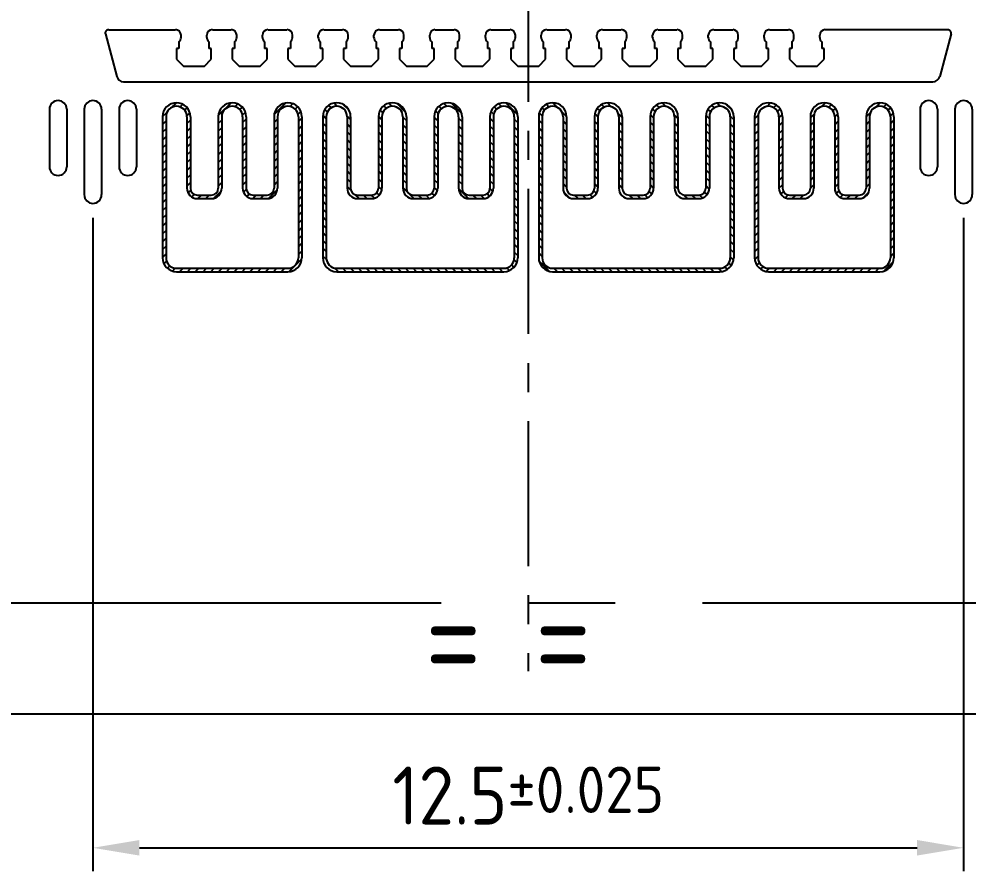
# Model space of a CAD drawing. Extents: x 398 to 764, y 536 to 780.
# Drawn here: x 620.15 to 661.03, y 539.19 to 575.88 of the extents above; entities that cross this region are included whole.
import ezdxf

# ---------------------------------------------------------------- set-up
doc = ezdxf.new("R2010")
doc.units = 0
doc.linetypes.add('AXES', pattern=[2, 1.25, -0.25, 0.25, -0.25])
doc.layers.add('AXIS', color=4, linetype='AXES', lineweight=25)
doc.layers.add('DIMENSIONS', color=3, linetype='Continuous', lineweight=25)
for name, color, linetype in [('bottom etching', 64, 'Continuous'), ('bottom leadframe', 7, 'Continuous'), ('leadframe', 7, 'Continuous'), ('top leadframe', 5, 'Continuous')]:
    doc.layers.add(name, color=color, linetype=linetype)
doc.styles.get("Standard").update_dxf_attribs({"font": 'ISOCP.SHX', "bigfont": 'bigfont.shx'})
doc.dimstyles.new('ST standard$0', dxfattribs={"dimtxt": 2.5, "dimasz": 2, "dimexe": 1, "dimexo": 1, "dimgap": 1, "dimtad": 1, "dimdec": 3, "dimdsep": 46, "dimtxsty": 'STANDARD', "dimcen": 0, "dimclrd": 3, "dimclre": 3, "dimclrt": 1, "dimadec": 0, "dimazin": 2, "dimtol": 1, "dimtp": 0.1, "dimtm": 0.1, "dimtfac": 0.8, "dimtdec": 3, "dimtmove": 0, "dimatfit": 3, "dimfxl": 1, "dimtolj": 2, "dimlwd": -1, "dimlwe": -1, "dimarcsym": 1})

# ---------------------------------------------------------------- blocks, each defined once
blk = doc.blocks.new('*D73')
at = {"layer": 'bottom etching', "color": 3, "linetype": 'ByBlock', "ltscale": 50, "transparency": 16777216}
for p, q in [((623.337, 567.317), (623.337, 539.194)), ((660.837, 567.317), (660.837, 539.194)), ((625.337, 540.194), (658.837, 540.194))]:
    blk.add_line(p, q, dxfattribs=at)
at = {"layer": 'bottom etching', "color": 3, "ltscale": 50, "transparency": 16777216}
for points in [[(625.337, 540.528), (625.337, 539.861), (623.337, 540.194)], [(658.837, 540.528), (658.837, 539.861), (660.837, 540.194)]]:
    blk.add_solid(points, dxfattribs=at)
at = {"layer": 'Defpoints', "color": 0, "ltscale": 50, "transparency": 16777216}
for p in [(623.337, 568.317), (660.837, 568.317), (660.837, 540.194)]:
    blk.add_point(p, dxfattribs=at)
at = {"layer": 'bottom etching', "color": 1, "ltscale": 50, "transparency": 16777216, "insert": (642.087, 542.445), "char_height": 2.5, "attachment_point": 5}
blk.add_mtext('\\A2;12.5{\\H2;±0.025}', dxfattribs=at)
blk = doc.blocks.new('bottom fiducial')
at = {"layer": 'leadframe', "ltscale": 50}
for p, q in [((1.32, 0.625), (0.495, 0.625)), ((1.32, 0.375), (0.495, 0.375)), ((1.32, 0.125), (0.095, 0.125)), ((1.32, -0.125), (0.095, -0.125)), ((1.32, -0.375), (0.495, -0.375)), ((1.32, -0.625), (0.495, -0.625))]:
    blk.add_line(p, q, dxfattribs=at)
for centre, start, end in [((0.495, 0.5), 90, 270), ((1.32, 0.5), 270, 90), ((0.095, 0), 90, 270), ((1.32, 0), 270, 90), ((0.495, -0.5), 90, 270), ((1.32, -0.5), 270, 90)]:
    blk.add_arc(centre, 0.125, start, end, dxfattribs=at)
blk = doc.blocks.new('bottom vertical fiducial new')
at = {"layer": 'leadframe', "ltscale": 50}
blk.add_blockref('bottom fiducial', (-1160.573, -6.701), dxfattribs=at)
blk = doc.blocks.new('lead bottom vertical new A')
at = {"layer": 'bottom etching', "ltscale": 50}
h = blk.add_hatch(dxfattribs=at)
h.set_pattern_fill('ANSI31', color=256, scale=0.025)
h.set_pattern_definition([(45, (1193.233325, 13.21076), (-0.056126601, 0.056126601), [])])
h.paths.add_polyline_path([(0, -1.2, 0.414214), (0.2, -1.4), (2.225, -1.4, 1), (2.225, -1), (1.2, -1, -0.414214), (1.1, -0.9), (1.1, -0.7, -0.414214), (1.2, -0.6), (2.225, -0.6, 1), (2.225, -0.2), (1.2, -0.2, -0.414214), (1.1, -0.1), (1.1, 0.1, -0.414214), (1.2, 0.2), (2.225, 0.2, 1), (2.225, 0.6), (1.2, 0.6, -0.414214), (1.1, 0.7), (1.1, 0.9, -0.414214), (1.2, 1), (2.225, 1, 1), (2.225, 1.4), (0.2, 1.4, 0.414214), (0, 1.2)])
h.paths.add_polyline_path([(0.05, 1.2, -0.414214), (0.2, 1.35), (2.225, 1.35, -1), (2.225, 1.05), (1.2, 1.05, 0.414214), (1.05, 0.9), (1.05, 0.7, 0.414214), (1.2, 0.55), (2.225, 0.55, -1), (2.225, 0.25), (1.2, 0.25, 0.414214), (1.05, 0.1), (1.05, -0.1, 0.414214), (1.2, -0.25), (2.225, -0.25, -1), (2.225, -0.55), (1.2, -0.55, 0.414214), (1.05, -0.7), (1.05, -0.9, 0.414214), (1.2, -1.05), (2.225, -1.05, -1), (2.225, -1.35), (0.2, -1.35, -0.414214), (0.05, -1.2)], flags=16)
at = {"layer": 'bottom leadframe'}
for p, q in [((2.225, 1.4), (0.2, 1.4)), ((0, 1.2), (0, -1.2)), ((2.225, 1), (1.2, 1)), ((1.1, 0.9), (1.1, 0.7)), ((2.225, 0.6), (1.2, 0.6)), ((2.225, 0.2), (1.2, 0.2)), ((1.1, 0.1), (1.1, -0.1)), ((2.225, -0.2), (1.2, -0.2)), ((2.225, -0.6), (1.2, -0.6)), ((1.1, -0.7), (1.1, -0.9)), ((2.225, -1), (1.2, -1)), ((2.225, -1.4), (0.2, -1.4))]:
    blk.add_line(p, q, dxfattribs=at)
for centre, radius, start, end in [((0.2, 1.2), 0.2, 90, 180), ((2.225, 1.2), 0.2, 270, 90), ((1.2, 0.9), 0.1, 90, 180), ((1.2, 0.7), 0.1, 180, 270), ((2.225, 0.4), 0.2, 270, 90), ((1.2, 0.1), 0.1, 90, 180), ((1.2, -0.1), 0.1, 180, 270), ((2.225, -0.4), 0.2, 270, 90), ((1.2, -0.7), 0.1, 90, 180), ((1.2, -0.9), 0.1, 180, 270), ((2.225, -1.2), 0.2, 270, 90), ((0.2, -1.2), 0.2, 180, 270)]:
    blk.add_arc(centre, radius, start, end, dxfattribs=at)
at = {"layer": 'top leadframe'}
for p, q in [((2.225, 1.35), (0.2, 1.35)), ((0.05, 1.2), (0.05, -1.2)), ((2.225, 1.05), (1.2, 1.05)), ((1.05, 0.9), (1.05, 0.7)), ((2.225, 0.55), (1.2, 0.55)), ((2.225, 0.25), (1.2, 0.25)), ((1.05, 0.1), (1.05, -0.1)), ((2.225, -0.25), (1.2, -0.25)), ((2.225, -0.55), (1.2, -0.55)), ((1.05, -0.7), (1.05, -0.9)), ((2.225, -1.05), (1.2, -1.05)), ((2.225, -1.35), (0.2, -1.35))]:
    blk.add_line(p, q, dxfattribs=at)
for centre, start, end in [((0.2, 1.2), 90, 180), ((2.225, 1.2), 270, 90), ((1.2, 0.9), 90, 180), ((1.2, 0.7), 180, 270), ((2.225, 0.4), 270, 90), ((1.2, 0.1), 90, 180), ((1.2, -0.1), 180, 270), ((2.225, -0.4), 270, 90), ((1.2, -0.7), 90, 180), ((1.2, -0.9), 180, 270), ((2.225, -1.2), 270, 90), ((0.2, -1.2), 180, 270)]:
    blk.add_arc(centre, 0.15, start, end, dxfattribs=at)
blk = doc.blocks.new('external grip bottom')
at = {"layer": 'bottom etching', "ltscale": 50}
h = blk.add_hatch(dxfattribs=at)
h.set_pattern_fill('ANSI31', color=256, scale=0.025, angle=90)
h.set_pattern_definition([(135, (43.47016, -14.76776), (-0.0561266, -0.0561266), [])])
h.paths.add_polyline_path([(2.225, 1), (0.2, 1, 0.414214), (0, 0.8), (0, -0.8, 0.414214), (0.2, -1), (2.225, -1, 1), (2.225, -0.6), (1.2, -0.6, -0.414214), (1.1, -0.5), (1.1, -0.3, -0.414214), (1.2, -0.2), (2.225, -0.2, 1), (2.225, 0.2), (1.2, 0.2, -0.414214), (1.1, 0.3), (1.1, 0.5, -0.414214), (1.2, 0.6), (2.225, 0.6, 1)])
h.paths.add_polyline_path([(0.2, 0.95), (2.225, 0.95, -1), (2.225, 0.65), (1.2, 0.65, 0.414214), (1.05, 0.5), (1.05, 0.3, 0.414214), (1.2, 0.15), (2.225, 0.15, -1), (2.225, -0.15), (1.2, -0.15, 0.414214), (1.05, -0.3), (1.05, -0.5, 0.414214), (1.2, -0.65), (2.225, -0.65, -1), (2.225, -0.95), (0.2, -0.95, -0.414214), (0.05, -0.8), (0.05, 0.8, -0.414214)], flags=16)
at = {"layer": 'bottom leadframe'}
for p, q in [((2.225, 1), (0.2, 1)), ((0, 0.8), (0, -0.8)), ((2.225, 0.6), (1.2, 0.6)), ((1.1, 0.5), (1.1, 0.3)), ((2.225, 0.2), (1.2, 0.2)), ((2.225, -0.2), (1.2, -0.2)), ((1.1, -0.3), (1.1, -0.5)), ((2.225, -0.6), (1.2, -0.6)), ((2.225, -1), (0.2, -1))]:
    blk.add_line(p, q, dxfattribs=at)
for centre, radius, start, end in [((0.2, 0.8), 0.2, 90, 180), ((2.225, 0.8), 0.2, 270, 90), ((1.2, 0.5), 0.1, 90, 180), ((1.2, 0.3), 0.1, 180, 270), ((2.225, 0), 0.2, 270, 90), ((1.2, -0.3), 0.1, 90, 180), ((1.2, -0.5), 0.1, 180, 270), ((2.225, -0.8), 0.2, 270, 90), ((0.2, -0.8), 0.2, 180, 270)]:
    blk.add_arc(centre, radius, start, end, dxfattribs=at)
at = {"layer": 'top leadframe'}
for p, q in [((2.225, 0.95), (0.2, 0.95)), ((0.05, 0.8), (0.05, -0.8)), ((2.225, 0.65), (1.2, 0.65)), ((1.05, 0.5), (1.05, 0.3)), ((2.225, 0.15), (1.2, 0.15)), ((2.225, -0.15), (1.2, -0.15)), ((1.05, -0.3), (1.05, -0.5)), ((2.225, -0.65), (1.2, -0.65)), ((2.225, -0.95), (0.2, -0.95))]:
    blk.add_line(p, q, dxfattribs=at)
for centre, start, end in [((0.2, 0.8), 90, 180), ((2.225, 0.8), 270, 90), ((1.2, 0.5), 90, 180), ((1.2, 0.3), 180, 270), ((2.225, 0), 270, 90), ((1.2, -0.3), 90, 180), ((1.2, -0.5), 180, 270), ((2.225, -0.8), 270, 90), ((0.2, -0.8), 180, 270)]:
    blk.add_arc(centre, 0.15, start, end, dxfattribs=at)
blk = doc.blocks.new('external slots horizontal')
at = {"layer": 'bottom leadframe', "rotation": 90}
for p in [(-1.55, 0.3), (1.55, 0.3)]:
    blk.add_blockref('lead bottom vertical new A', p, dxfattribs=at)
at = {"layer": 'leadframe', "ltscale": 50, "rotation": 90}
for p in [(-4.25, 0.3), (4.25, 0.3)]:
    blk.add_blockref('external grip bottom', p, dxfattribs=at)
blk = doc.blocks.new('external Lead bottom')
at = {"layer": 'bottom leadframe', "ltscale": 50}
for p, q in [((-0.185, 0.412), (-0.185, 0.443)), ((0.185, 0.412), (0.185, 0.443)), ((-0.215, 0.35), (-0.215, 0.25)), ((0.215, 0.35), (0.215, 0.25)), ((-0.215, 0.25), (-0.25, 0.25)), ((-0.25, 0.25), (-0.25, 0.1)), ((0.25, 0.25), (0.215, 0.25)), ((0.25, 0.1), (0.25, 0.25)), ((-0.25, 0.1), (-0.15, 0)), ((-0.15, 0), (0.15, 0)), ((0.15, 0), (0.25, 0.1))]:
    blk.add_line(p, q, dxfattribs=at)
for centre, start, end in [((-0.265, 0.443), 0, 90), ((-0.265, 0.412), 308.6822, 0), ((0.265, 0.443), 90, 180), ((0.265, 0.412), 180, 231.3178)]:
    blk.add_arc(centre, 0.08, start, end, dxfattribs=at)
blk = doc.blocks.new('*U101')
at = {"layer": 'leadframe'}
blk.add_blockref('external Lead bottom', (0, -0.2615), dxfattribs=at)
blk = doc.blocks.new('*U102')
at = {"layer": 'leadframe', "color": 0, "linetype": 'ByBlock', "lineweight": -2, "transparency": 16777216}
for p in [(0, 0), (0.8, 0), (1.6, 0), (2.4, 0), (3.2, 0), (4, 0), (4.8, 0), (5.6, 0), (6.4, 0), (7.2, 0), (8, 0), (8.8, 0)]:
    blk.add_blockref('*U101', p, dxfattribs=at)
blk = doc.blocks.new('external leads bottom')
at = {"layer": 'bottom leadframe'}
for p, q in [((-6.071, 0.685), (-5.907, 0.074)), ((6.071, 0.685), (5.907, 0.074))]:
    blk.add_line(p, q, dxfattribs=at)
at = {"layer": 'bottom leadframe', "ltscale": 50}
for p, q in [((-6.023, 0.747), (-5.065, 0.747)), ((-4.535, 0.747), (-4.265, 0.747)), ((-2.935, 0.747), (-2.665, 0.747)), ((-2.135, 0.747), (-1.865, 0.747)), ((-1.335, 0.747), (-1.065, 0.747)), ((-0.535, 0.747), (-0.265, 0.747)), ((0.265, 0.747), (0.535, 0.747)), ((1.065, 0.747), (1.335, 0.747)), ((1.865, 0.747), (2.135, 0.747)), ((2.665, 0.747), (2.935, 0.747)), ((3.465, 0.747), (3.735, 0.747)), ((6.023, 0.747), (4.265, 0.747)), ((-5.811, 0), (5.811, 0))]:
    blk.add_line(p, q, dxfattribs=at)
at = {"layer": 'bottom leadframe'}
for centre, radius, start, end in [((-6.023, 0.697), 0.05, 90, 195), ((6.023, 0.697), 0.05, 345, 90), ((-5.811, 0.1), 0.1, 195, 270), ((5.811, 0.1), 0.1, 270, 345)]:
    blk.add_arc(centre, radius, start, end, dxfattribs=at)
at = {"layer": 'leadframe', "ltscale": 50}
blk.add_line((-3.735, 0.747), (-3.465, 0.747), dxfattribs=at)
at = {"layer": 'leadframe'}
blk.add_blockref('*U102', (-4.8, 0.486), dxfattribs=at)
blk = doc.blocks.new('bottom leadframe corner')
at = {"layer": 'AXIS', "ltscale": 5}
blk.add_line((35.2, 0), (-6.135, 0), dxfattribs=at)
at = {"layer": 'leadframe'}
blk.add_line((-1.068, -1.588), (35.2, -1.588), dxfattribs=at)
at = {"layer": 'bottom leadframe', "ltscale": 50, "rotation": 90}
for p in [(3.499, 1166.344), (15.999, 1166.344)]:
    blk.add_blockref('bottom vertical fiducial new', p, dxfattribs=at)
at = {"layer": 'bottom leadframe'}
blk.add_blockref('external slots horizontal', (16.45, 4.46), dxfattribs=at)
at = {"layer": 'leadframe'}
blk.add_blockref('external leads bottom', (16.45, 7.487), dxfattribs=at)

msp = doc.modelspace()

# ---------------------------------------------------------------- linework, layer by layer
at = {"layer": 'AXIS', "ltscale": 5}
msp.add_line((642.0871, 598.5701), (642.087, 547.7992), dxfattribs=at)

# ---------------------------------------------------------------- block references
at = {"layer": 'leadframe', "ltscale": 50, "xscale": 3, "yscale": 3, "zscale": 3}
msp.add_blockref('bottom leadframe corner', (592.737, 550.7221), dxfattribs=at)

# ---------------------------------------------------------------- texts
at = {"layer": 'DIMENSIONS', "ltscale": 50}
msp.add_text('= =', height=4, dxfattribs=at).set_placement((637.637, 547.3521))

# ---------------------------------------------------------------- dimensions: what is measured, and where the dimension line sits
at = {"layer": 'bottom etching', "ltscale": 50}
dim = msp.add_linear_dim(base=(660.837, 540.1943), p1=(623.337, 568.3165), p2=(660.837, 568.3165), dimstyle='ST standard$0', override={"dimlfac": 0.333333, "dimtp": 0.025, "dimtm": 0.025}, dxfattribs=at)
dim.commit()
dim.dimension.update_dxf_attribs({"geometry": '*D73', "text_midpoint": (642.087, 540.1943), "dimtype": 128})

doc.saveas('drawing.dxf')
